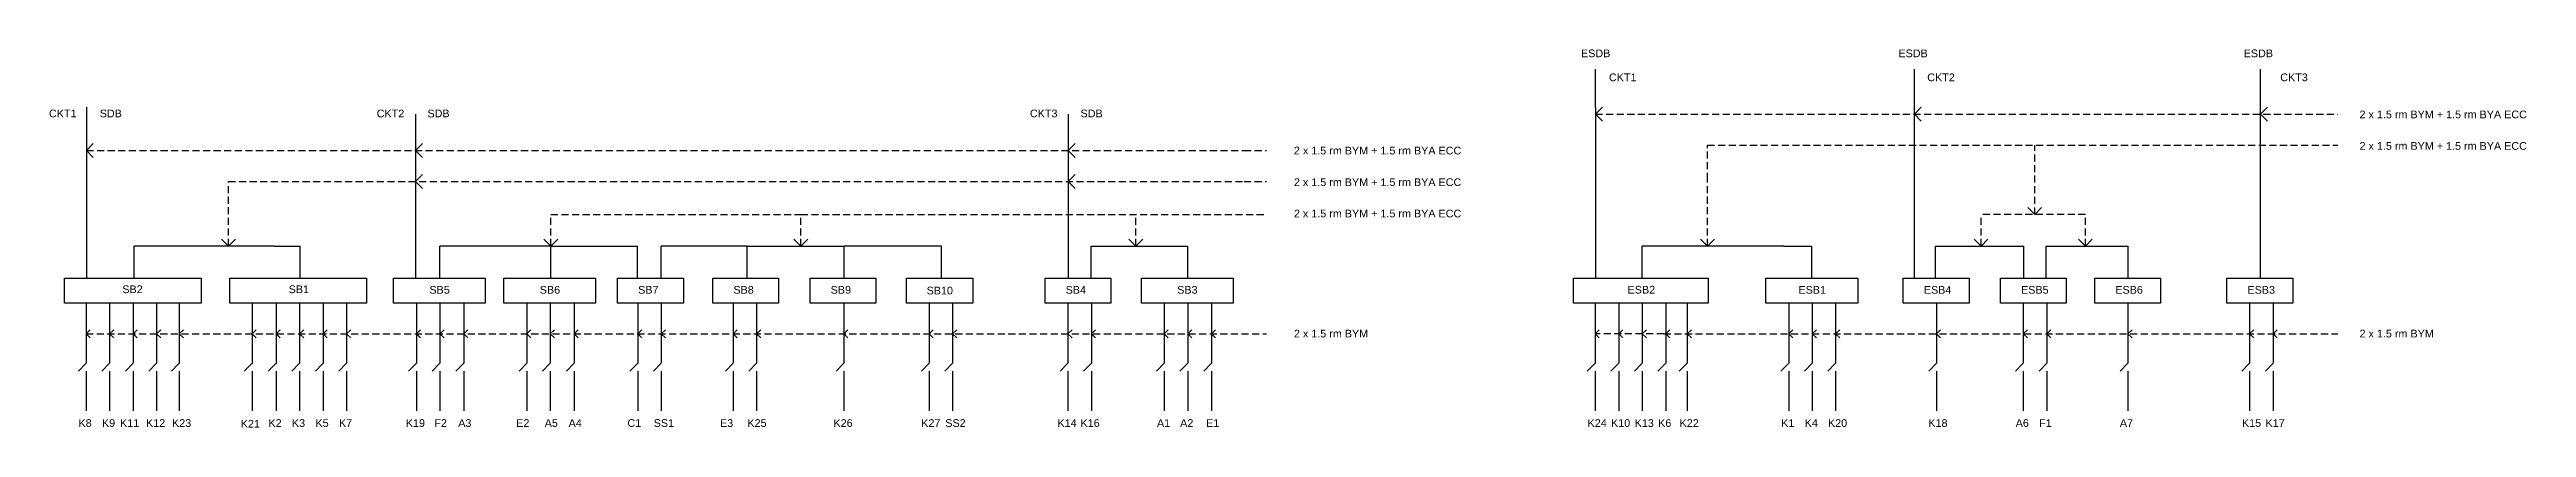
# Model space of a CAD drawing. Header units: inches. Extents: x 3560 to 88666, y 3082 to 5762.
# Drawn here: x 3560 to 21086, y 3082 to 5762 of the extents above; entities that cross this region are included whole.
import ezdxf

# ---------------------------------------------------------------- set-up
doc = ezdxf.new("R2010")
doc.units = ezdxf.units.IN
doc.header["$LTSCALE"] = 200
doc.header["$MEASUREMENT"] = 0
doc.linetypes.add('HIDDEN', pattern=[0.375, 0.25, -0.125])
doc.styles.get("Standard").update_dxf_attribs({"font": 'arial.ttf'})

msp = doc.modelspace()

# ---------------------------------------------------------------- linework, layer by layer
for p, q in [((14499, 5352), (14499, 5623)), ((16755, 4142), (16755, 5623)), ((19205, 5539), (19205, 5623)), ((19205, 4142), (19205, 5539)), ((3821, 5352), (3821, 4142)), ((6149, 5303), (6149, 4142)), ((10768, 5303), (10768, 4142)), ((14499, 5352), (14499, 4142)), ((14499, 5303), (14549, 5352)), ((14549, 5254), (14499, 5303)), ((16755, 5303), (16804, 5352)), ((16804, 5254), (16755, 5303)), ((19205, 5303), (19254, 5352)), ((19254, 5254), (19205, 5303)), ((3821, 5046), (3870, 5095)), ((6149, 5046), (6199, 5095)), ((10768, 5046), (10817, 5095)), ((3870, 4997), (3821, 5046)), ((6199, 4997), (6149, 5046)), ((10817, 4997), (10768, 5046)), ((6149, 4826), (6199, 4876)), ((6199, 4777), (6149, 4826)), ((10768, 4826), (10817, 4876)), ((10817, 4777), (10768, 4826)), ((17607, 4593), (17558, 4642)), ((17655, 4642), (17607, 4593)), ((4826, 4369), (4777, 4418)), ((4875, 4418), (4826, 4369)), ((7107, 4369), (7057, 4418)), ((7156, 4418), (7107, 4369)), ((8876, 4369), (8827, 4418)), ((8925, 4418), (8876, 4369)), ((11247, 4369), (11197, 4418)), ((11296, 4418), (11247, 4369)), ((15292, 4369), (15243, 4418)), ((15340, 4418), (15292, 4369)), ((17227, 4369), (17179, 4418)), ((17276, 4418), (17227, 4369)), ((17965, 4369), (17916, 4418)), ((18014, 4418), (17965, 4369)), ((4158, 4142), (4158, 4369)), ((4236, 4369), (4158, 4369)), ((5152, 4369), (4236, 4369)), ((5152, 4369), (5333, 4369)), ((5333, 4142), (5333, 4369)), ((6322, 4142), (6322, 4369)), ((7107, 4369), (6322, 4369)), ((7107, 4142), (7107, 4369)), ((7107, 4369), (7720, 4369)), ((7720, 4142), (7720, 4369)), ((8497, 4369), (7888, 4369)), ((7888, 4142), (7888, 4369)), ((8497, 4142), (8497, 4369)), ((8497, 4369), (9183, 4369)), ((9871, 4369), (9183, 4369)), ((9183, 4142), (9183, 4369)), ((9871, 4142), (9871, 4369)), ((10930, 4142), (10930, 4369)), ((10930, 4369), (11614, 4369)), ((11614, 4142), (11614, 4369)), ((14830, 4142), (14830, 4369)), ((15831, 4369), (14830, 4369)), ((15831, 4369), (15946, 4369)), ((15946, 4369), (16030, 4369)), ((16030, 4142), (16030, 4369)), ((16905, 4369), (17529, 4369)), ((16905, 4142), (16905, 4369)), ((17529, 4142), (17529, 4369)), ((17688, 4142), (17688, 4369)), ((17688, 4369), (18267, 4369)), ((18267, 4142), (18267, 4369)), ((3819, 3965), (3819, 3539)), ((3985, 3965), (3985, 3539)), ((4152, 3965), (4152, 3539)), ((4318, 3965), (4318, 3539)), ((4478, 3965), (4478, 3539)), ((4993, 3965), (4993, 3539)), ((5163, 3965), (5163, 3539)), ((5329, 3965), (5329, 3539)), ((5496, 3965), (5496, 3539)), ((5662, 3965), (5662, 3539)), ((6156, 3965), (6156, 3539)), ((6322, 3965), (6322, 3539)), ((6491, 3965), (6491, 3539)), ((6937, 3965), (6937, 3539)), ((7103, 3965), (7103, 3539)), ((7272, 3965), (7272, 3539)), ((7722, 3965), (7722, 3539)), ((7889, 3965), (7889, 3539)), ((8397, 3965), (8397, 3539)), ((8563, 3965), (8563, 3539)), ((9180, 3965), (9180, 3539)), ((9784, 3965), (9784, 3539)), ((9950, 3965), (9950, 3539)), ((10766, 3965), (10766, 3539)), ((10932, 3965), (10932, 3539)), ((11447, 3965), (11447, 3539)), ((11614, 3965), (11614, 3539)), ((11782, 3965), (11782, 3539)), ((14497, 3965), (14497, 3539)), ((14663, 3965), (14663, 3539)), ((14830, 3965), (14830, 3539)), ((14996, 3965), (14996, 3539)), ((15148, 3965), (15148, 3539)), ((15866, 3965), (15866, 3539)), ((16033, 3965), (16033, 3539)), ((16198, 3965), (16198, 3539)), ((16912, 3965), (16912, 3539)), ((17526, 3965), (17526, 3539)), ((17692, 3965), (17692, 3539)), ((18266, 3965), (18266, 3539)), ((19127, 3965), (19127, 3539)), ((19294, 3965), (19294, 3539)), ((3819, 3747), (3848, 3776)), ((3848, 3718), (3819, 3747)), ((3985, 3747), (4015, 3776)), ((4015, 3718), (3985, 3747)), ((4152, 3747), (4181, 3776)), ((4181, 3718), (4152, 3747)), ((4318, 3747), (4347, 3776)), ((4347, 3718), (4318, 3747)), ((4478, 3747), (4507, 3776)), ((4507, 3718), (4478, 3747)), ((4993, 3747), (5022, 3776)), ((5022, 3718), (4993, 3747)), ((5163, 3747), (5192, 3776)), ((5192, 3718), (5163, 3747)), ((5329, 3747), (5359, 3776)), ((5359, 3718), (5329, 3747)), ((5496, 3747), (5525, 3776)), ((5525, 3718), (5496, 3747)), ((5662, 3747), (5692, 3776)), ((5692, 3718), (5662, 3747)), ((6156, 3747), (6185, 3776)), ((6185, 3718), (6156, 3747)), ((6322, 3747), (6352, 3776)), ((6352, 3718), (6322, 3747)), ((6491, 3747), (6520, 3776)), ((6520, 3718), (6491, 3747)), ((6937, 3747), (6966, 3776)), ((6966, 3718), (6937, 3747)), ((7103, 3747), (7132, 3776)), ((7132, 3718), (7103, 3747)), ((7272, 3747), (7301, 3776)), ((7301, 3718), (7272, 3747)), ((7722, 3747), (7752, 3776)), ((7752, 3718), (7722, 3747)), ((7889, 3747), (7918, 3776)), ((7918, 3718), (7889, 3747)), ((8397, 3747), (8426, 3776)), ((8426, 3718), (8397, 3747)), ((8563, 3747), (8592, 3776)), ((8592, 3718), (8563, 3747)), ((9180, 3747), (9209, 3776)), ((9209, 3718), (9180, 3747)), ((9784, 3747), (9813, 3776)), ((9813, 3718), (9784, 3747)), ((9950, 3747), (9980, 3776)), ((9980, 3718), (9950, 3747)), ((10766, 3747), (10795, 3776)), ((10795, 3718), (10766, 3747)), ((10932, 3747), (10961, 3776)), ((10961, 3718), (10932, 3747)), ((11447, 3747), (11476, 3776)), ((11476, 3718), (11447, 3747)), ((11614, 3747), (11643, 3776)), ((11643, 3718), (11614, 3747)), ((11782, 3747), (11811, 3776)), ((11811, 3718), (11782, 3747)), ((14497, 3747), (14526, 3776)), ((14526, 3718), (14497, 3747)), ((14663, 3747), (14692, 3776)), ((14692, 3718), (14663, 3747)), ((14830, 3747), (14859, 3776)), ((14859, 3718), (14830, 3747)), ((14996, 3747), (15025, 3776)), ((15025, 3718), (14996, 3747)), ((15148, 3747), (15177, 3776)), ((15177, 3718), (15148, 3747)), ((15866, 3747), (15896, 3776)), ((15896, 3718), (15866, 3747)), ((16033, 3747), (16062, 3776)), ((16062, 3718), (16033, 3747)), ((16198, 3747), (16227, 3776)), ((16227, 3718), (16198, 3747)), ((16912, 3747), (16941, 3776)), ((16941, 3718), (16912, 3747)), ((17526, 3747), (17555, 3776)), ((17555, 3718), (17526, 3747)), ((17692, 3747), (17721, 3776)), ((17721, 3718), (17692, 3747)), ((18266, 3747), (18296, 3776)), ((18296, 3718), (18266, 3747)), ((19127, 3747), (19157, 3776)), ((19157, 3718), (19127, 3747)), ((19294, 3747), (19323, 3776)), ((19323, 3718), (19294, 3747)), ((3819, 3539), (3764, 3483)), ((3985, 3539), (3930, 3483)), ((4152, 3539), (4097, 3483)), ((4318, 3539), (4263, 3483)), ((4478, 3539), (4422, 3483)), ((4993, 3539), (4938, 3483)), ((5163, 3539), (5108, 3483)), ((5329, 3539), (5274, 3483)), ((5496, 3539), (5441, 3483)), ((5662, 3539), (5607, 3483)), ((6156, 3539), (6101, 3483)), ((6322, 3539), (6267, 3483)), ((6491, 3539), (6436, 3483)), ((6937, 3539), (6882, 3483)), ((7103, 3539), (7048, 3483)), ((7272, 3539), (7217, 3483)), ((7722, 3539), (7667, 3483)), ((7889, 3539), (7834, 3483)), ((8397, 3539), (8342, 3483)), ((8563, 3539), (8508, 3483)), ((9180, 3539), (9125, 3483)), ((9784, 3539), (9729, 3483)), ((9950, 3539), (9895, 3483)), ((10766, 3539), (10711, 3483)), ((10932, 3539), (10877, 3483)), ((11447, 3539), (11392, 3483)), ((11614, 3539), (11558, 3483)), ((11782, 3539), (11727, 3483)), ((14497, 3539), (14441, 3483)), ((14663, 3539), (14608, 3483)), ((14830, 3539), (14774, 3483)), ((14996, 3539), (14941, 3483)), ((15148, 3539), (15092, 3483)), ((15866, 3539), (15811, 3483)), ((16033, 3539), (15978, 3483)), ((16198, 3539), (16143, 3483)), ((16912, 3539), (16857, 3483)), ((17526, 3539), (17471, 3483)), ((17692, 3539), (17637, 3483)), ((18266, 3539), (18211, 3483)), ((19127, 3539), (19072, 3483)), ((19294, 3539), (19239, 3483)), ((3819, 3483), (3819, 3200)), ((3985, 3483), (3985, 3200)), ((4152, 3483), (4152, 3200)), ((4318, 3483), (4318, 3200)), ((4478, 3483), (4478, 3200)), ((4993, 3483), (4993, 3200)), ((5163, 3483), (5163, 3200)), ((5329, 3483), (5329, 3200)), ((5496, 3483), (5496, 3200)), ((5662, 3483), (5662, 3200)), ((6156, 3483), (6156, 3200)), ((6322, 3483), (6322, 3200)), ((6491, 3483), (6491, 3200)), ((6937, 3483), (6937, 3200)), ((7103, 3483), (7103, 3200)), ((7272, 3483), (7272, 3200)), ((7722, 3483), (7722, 3200)), ((7889, 3483), (7889, 3200)), ((8397, 3483), (8397, 3200)), ((8563, 3483), (8563, 3200)), ((9180, 3483), (9180, 3200)), ((9784, 3483), (9784, 3200)), ((9950, 3483), (9950, 3200)), ((10766, 3483), (10766, 3200)), ((10932, 3483), (10932, 3200)), ((11447, 3483), (11447, 3200)), ((11614, 3483), (11614, 3200)), ((11782, 3483), (11782, 3200)), ((14497, 3483), (14497, 3200)), ((14663, 3483), (14663, 3200)), ((14830, 3483), (14830, 3200)), ((14996, 3483), (14996, 3200)), ((15148, 3483), (15148, 3200)), ((15866, 3483), (15866, 3200)), ((16033, 3483), (16033, 3200)), ((16198, 3483), (16198, 3200)), ((16912, 3483), (16912, 3200)), ((17526, 3483), (17526, 3200)), ((17692, 3483), (17692, 3200)), ((18266, 3483), (18266, 3200)), ((19127, 3483), (19127, 3200)), ((19294, 3483), (19294, 3200))]:
    msp.add_line(p, q)
at = {"linetype": 'HIDDEN'}
for p, q in [((14499, 5303), (19751, 5303)), ((15292, 5083), (19751, 5083)), ((15292, 4838), (15292, 5083)), ((17607, 4593), (17607, 5083)), ((3821, 5046), (12012, 5046)), ((12012, 5046), (12171, 5046)), ((4826, 4826), (12012, 4826)), ((4826, 4369), (4826, 4826)), ((12012, 4826), (12171, 4826)), ((15292, 4369), (15292, 4838)), ((7107, 4369), (7107, 4593)), ((7107, 4593), (8876, 4593)), ((8876, 4369), (8876, 4593)), ((8876, 4593), (12171, 4593)), ((11247, 4369), (11247, 4593)), ((17227, 4369), (17227, 4593)), ((17965, 4593), (17227, 4593)), ((17965, 4369), (17965, 4593)), ((3819, 3747), (11319, 3747)), ((11319, 3747), (12171, 3747)), ((14982, 3747), (14497, 3747)), ((14982, 3747), (19751, 3747))]:
    msp.add_line(p, q, dxfattribs=at)
for points in [[(3666, 4142), (4634, 4142), (4634, 3965), (3666, 3965)], [(4836, 4142), (5803, 4142), (5803, 3965), (4836, 3965)], [(5994, 4142), (6643, 4142), (6643, 3965), (5994, 3965)], [(6775, 4142), (7424, 4142), (7424, 3965), (6775, 3965)], [(7579, 4142), (8045, 4142), (8045, 3965), (7579, 3965)], [(8253, 4142), (8719, 4142), (8719, 3965), (8253, 3965)], [(8941, 4142), (9407, 4142), (9407, 3965), (8941, 3965)], [(9623, 4142), (10093, 4142), (10093, 3965), (9623, 3965)], [(10604, 4142), (11070, 4142), (11070, 3965), (10604, 3965)], [(11286, 4142), (11934, 4142), (11934, 3965), (11286, 3965)], [(14344, 4142), (15297, 4142), (15297, 3965), (14344, 3965)], [(15705, 4142), (16354, 4142), (16354, 3965), (15705, 3965)], [(16676, 4142), (17142, 4142), (17142, 3965), (16676, 3965)], [(17364, 4142), (17830, 4142), (17830, 3965), (17364, 3965)], [(18031, 4142), (18497, 4142), (18497, 3965), (18031, 3965)], [(18966, 4142), (19432, 4142), (19432, 3965), (18966, 3965)]]:
    msp.add_lwpolyline(points, close=True)

# ---------------------------------------------------------------- texts
for s, height, p in [('ESDB', 54.6, (14396, 5707)), ('ESDB', 54.6, (16642, 5707)), ('ESDB', 54.6, (19085, 5707)), ('CKT1', 54.6, (14594, 5537)), ('CKT2', 54.6, (16846, 5537)), ('CKT3', 54.6, (19344, 5537)), ('CKT1', 54.6, (3556, 5281)), ('SDB', 54.6, (3915, 5281)), ('CKT2', 54.6, (5875, 5281)), ('SDB', 54.6, (6234, 5281)), ('CKT3', 54.6, (10497, 5281)), ('SDB', 54.6, (10855, 5281)), ('2 x 1.5 rm BYM + 1.5 rm BYA ECC', 54.58, (19905, 5274)), ('2 x 1.5 rm BYM + 1.5 rm BYA ECC', 54.58, (19905, 5051)), ('2 x 1.5 rm BYM + 1.5 rm BYA ECC', 54.58, (12365, 5018)), ('2 x 1.5 rm BYM + 1.5 rm BYA ECC', 54.58, (12365, 4794)), ('2 x 1.5 rm BYM + 1.5 rm BYA ECC', 54.58, (12365, 4572)), ('SB2', 54.6, (4075, 4035)), ('SB1', 54.6, (5252, 4035)), ('SB5', 54.6, (6248, 4031)), ('SB6', 54.6, (7029, 4031)), ('SB7', 54.6, (7725, 4031)), ('SB8', 54.6, (8399, 4031)), ('SB9', 54.6, (9087, 4031)), ('SB10', 54.6, (9766, 4026)), ('SB4', 54.6, (10750, 4031)), ('SB3', 54.6, (11539, 4031)), ('ESB2', 54.6, (14726, 4032)), ('ESB1', 54.6, (15935, 4031)), ('ESB4', 54.6, (16822, 4031)), ('ESB5', 54.6, (17510, 4031)), ('ESB6', 54.6, (18177, 4031)), ('ESB3', 54.6, (19112, 4031)), ('2 x 1.5 rm BYM', 54.58, (12365, 3721)), ('2 x 1.5 rm BYM', 54.58, (19905, 3721)), ('K8', 54.6, (3765, 3087)), ('K9', 54.6, (3931, 3087)), ('K11', 54.6, (4059, 3087)), ('K12', 54.6, (4243, 3087)), ('K23', 54.6, (4427, 3087)), ('K21', 54.6, (4913, 3082)), ('K2', 54.6, (5109, 3087)), ('K3', 54.6, (5275, 3087)), ('K5', 54.6, (5442, 3087)), ('K7', 54.6, (5608, 3087)), ('K19', 54.6, (6081, 3087)), ('F2', 54.6, (6283, 3087)), ('A3', 54.6, (6452, 3087)), ('E2', 54.6, (6862, 3087)), ('A5', 54.6, (7064, 3087)), ('A4', 54.6, (7233, 3087)), ('C1', 54.6, (7649, 3087)), ('SS1', 54.6, (7835, 3087)), ('E3', 54.6, (8304, 3087)), ('K25', 54.6, (8498, 3087)), ('K26', 54.6, (9107, 3087)), ('K27', 54.6, (9728, 3087)), ('SS2', 54.6, (9898, 3087)), ('K14', 54.6, (10692, 3087)), ('K16', 54.6, (10855, 3087)), ('A1', 54.6, (11396, 3087)), ('A2', 54.6, (11560, 3087)), ('E1', 54.6, (11743, 3087)), ('K24', 54.6, (14443, 3087)), ('K10', 54.6, (14609, 3087)), ('K13', 54.6, (14776, 3087)), ('K6', 54.6, (14942, 3087)), ('K22', 54.6, (15094, 3087)), ('K1', 54.6, (15813, 3087)), ('K4', 54.6, (15979, 3087)), ('K20', 54.6, (16144, 3087)), ('K18', 54.6, (16854, 3087)), ('A6', 54.6, (17472, 3087)), ('F1', 54.6, (17638, 3087)), ('A7', 54.6, (18209, 3087)), ('K15', 54.6, (19073, 3087)), ('K17', 54.6, (19240, 3087))]:
    msp.add_text(s, height=height).set_placement(p)

doc.saveas('drawing.dxf')
